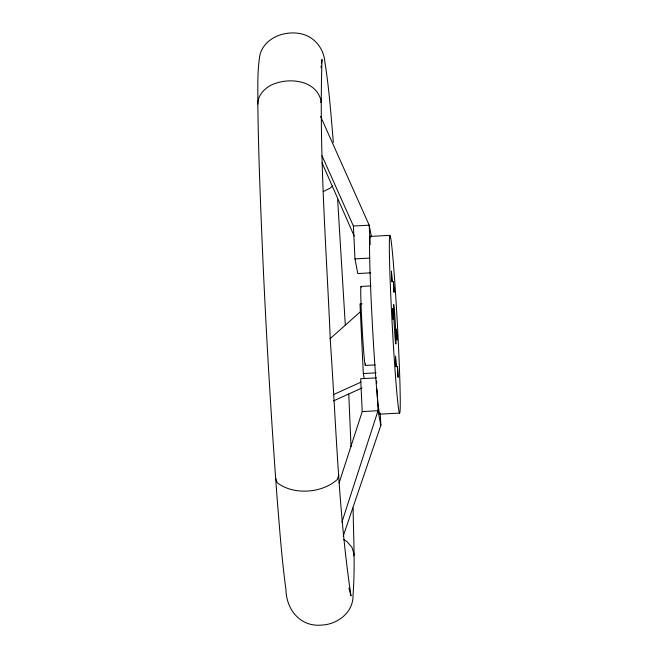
<?xml version="1.0" encoding="UTF-8"?>
<svg xmlns="http://www.w3.org/2000/svg" width="658" height="658" viewBox="0 0 658 658"><rect width="100%" height="100%" fill="white"/><g stroke="black" fill="none" stroke-linecap="round" stroke-linejoin="round"><path stroke-width="0.99" d="M321.474 63.39L322.017 59.417C318.859 153.602 326.426 247.877 330.398 341.954C336.296 426.631 338.451 511.916 350.985 595.934L349.044 588.137L349.809 589.897M353.107 507.992C353.478 537.035 355.254 566.193 353.017 595.186C353.609 612.187 337.529 624.508 321.54 625.1C300.122 627.058 286.296 609.431 285.942 589.601C281.764 559.094 279.576 528.358 277.076 497.67C268.933 387.998 263.027 278.161 259.285 168.251C258.627 146.849 258.059 125.439 257.846 104.03C257.722 96.117 263.175 89.85 269.607 85.935C286.279 76.78 315.914 79.067 321.022 100.641L320.717 102.558M353.708 555.887L354.012 553.97L351.981 547.407L347.054 541.649L343.797 539.7M320.931 67.355L321.293 65.866M339.117 482.931L362.229 411.579L360.666 378.72L376.466 377.873M341.921 522.156L378.021 410.724L377.001 389.166M343.213 536.13L380.85 425.381L380.258 413.06M338.821 475.084L337.307 479.501C322.165 493.294 293.575 495.449 277.224 482.733L275.644 478.481M332.479 186.008L330.25 188.089L323.292 191.56M330.028 338.763L360.576 311.571M333.302 394.677L360.962 382.142M333.417 400.936L361.999 387.973M322.001 155.757L353.412 226.039L369.204 225.192L371.466 236.913M370.281 236.411L390.029 235.35M353.412 226.039L354.975 258.898L369.78 258.101M370.627 272.864L357.796 273.555L354.975 258.898M361.077 286.427L370.947 285.893M361.982 303.864L360.008 303.971L363.315 373.547L364.269 378.49M365.289 365.42L375.159 364.894M363.315 373.547L376.146 372.856M362.229 411.579L378.021 410.724L380.85 425.381M379.765 414.162L399.513 413.101A89.003 2.599 86.9 0 0 394.693 280.662A89.003 2.599 86.9 0 0 390.104 278.926A89.003 2.599 86.9 0 0 399.513 413.101M320.627 116.491L369.204 225.192L370.133 244.702M322.05 162.822L354.177 236.008M333.367 142.408C330.982 115.742 329.23 88.97 324.937 62.526C324.016 48.569 314.253 36.132 300.147 33.632C284.231 30.449 264.302 38.024 259.935 54.877C257.179 71.105 257.936 87.646 257.846 104.03M337.653 199.835L345.302 324.962M376.606 380.949L376.705 383.005M348.765 394.019L351.027 446.634M365.544 363.849A39.562 1.151 86.9 0 1 362.106 327.421A39.562 1.151 86.9 0 1 361.341 287.275M380.003 413.833A89.003 2.599 86.9 0 1 372.37 324.287A89.003 2.599 86.9 0 1 370.569 236.938M391.436 271.203L392.069 281.879L391.436 271.203M392.464 308.544L393.097 319.22L392.464 308.544M393.426 281.542L394.06 292.226L393.426 281.542M395.474 356.233L396.108 366.909L395.54 356.258M396.445 329.23L397.078 339.906L396.445 329.23M397.473 366.572L398.098 377.248L397.473 366.572M393.731 314.162A19.781 0.576 86.9 0 0 395.82 343.978A19.781 0.576 86.9 0 0 394.751 314.549A19.781 0.576 86.9 0 0 393.731 314.162"/></g></svg>
